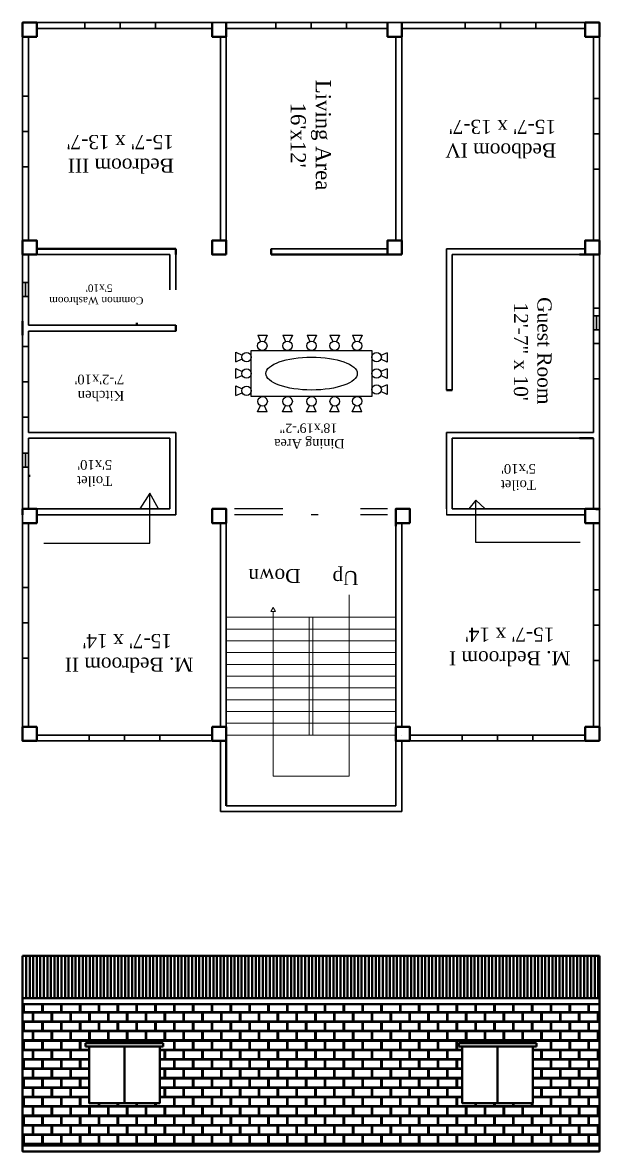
# Model space of a CAD drawing. Header units: inches. Extents: x -79350 to 491628, y -93215 to 155882.
# Drawn here: x -37269 to -36778, y 2094 to 3053 of the extents above; entities that cross this region are included whole.
import ezdxf

# ---------------------------------------------------------------- set-up
doc = ezdxf.new("R2010")
doc.units = ezdxf.units.IN
doc.header["$MEASUREMENT"] = 0
doc.layers.get('0').update_dxf_attribs({"lineweight": 30})
for name, color, linetype, lineweight in [('Column', 1, 'Continuous', 30), ('Letter', 7, 'Continuous', 20), ('LINE', 7, 'Continuous', 20)]:
    doc.layers.add(name, color=color, linetype=linetype, lineweight=lineweight)
doc.layers.add('Door', color=7, linetype='Continuous', lineweight=40, true_color=0x763422)
doc.layers.add('Window', color=7, linetype='Continuous', lineweight=30, true_color=0x6b99dd)
for name, color, linetype in [('Furnitures', 30, 'Continuous'), ('Stairs', 7, 'Continuous'), ('Wall', 7, 'Continuous')]:
    doc.layers.add(name, color=color, linetype=linetype)
doc.styles.get("Standard").update_dxf_attribs({"font": 'times.ttf', "height": 12})

msp = doc.modelspace()

# ---------------------------------------------------------------- hatches: boundary and pattern name
at = {"layer": 'LINE', "linetype": 'ByBlock', "lineweight": 40, "true_color": 0xcba65d}
h = msp.add_hatch(dxfattribs=at)
h.set_pattern_fill('AR-B816C', color=43)
h.set_pattern_definition([(0, (1380.5, 14228.5), (8, 8), [15.625, -0.375]), (0, (1372.5, 14228.875), (8, 8), [15.625, -0.375]), (90, (1380.5, 14228.5), (-8, 8), [-8.375, 7.625]), (90, (1380.125, 14228.5), (-8, 8), [-8.375, 7.625])])
h.paths.add_polyline_path([(-36778.5, 2219.5), (-37268.5, 2219.5), (-37268.5, 2099.5), (-36778.5, 2099.5)])
h.paths.add_polyline_path([(-37215, 2186.5), (-37149, 2186.5), (-37149, 2183.5), (-37152, 2183.5), (-37152, 2135.5), (-37212, 2135.5), (-37212, 2183.5), (-37215, 2183.5)], flags=16)
h.paths.add_polyline_path([(-36898, 2186.5), (-36832, 2186.5), (-36832, 2183.5), (-36835, 2183.5), (-36835, 2135.5), (-36895, 2135.5), (-36895, 2183.5), (-36898, 2183.5)], flags=16)

# ---------------------------------------------------------------- linework, layer by layer
for p, q in [((-37268.5, 3048), (-37268.5, 3053)), ((-37263.5, 3053), (-37268.5, 3053)), ((-36783.5, 3053), (-37263.5, 3053)), ((-36783.5, 3053), (-36778.5, 3053)), ((-36778.5, 3048), (-36778.5, 3053)), ((-37268.5, 3048), (-37268.5, 2448)), ((-37263.5, 3041), (-37263.5, 2868)), ((-37107.5, 3048), (-37256.5, 3048)), ((-37100.5, 3041), (-37100.5, 2868)), ((-36958.5, 3048), (-37095.5, 3048)), ((-37095.5, 3048), (-37095.5, 2861)), ((-36951.5, 2868), (-36951.5, 3041)), ((-36790.5, 3048), (-36946.5, 3048)), ((-36946.5, 2868), (-36946.5, 3041)), ((-36783.5, 2868), (-36783.5, 3041)), ((-36778.5, 2448), (-36778.5, 3048)), ((-36958.5, 2861), (-37057.51, 2861)), ((-36790.5, 2861), (-36908.5, 2861)), ((-36908.5, 2741), (-36908.5, 2860.96)), ((-37143.5, 2856), (-37263.5, 2856)), ((-37263.5, 2856), (-37263.5, 2799.5)), ((-37143.5, 2826), (-37143.5, 2856)), ((-37138.5, 2826), (-37138.5, 2856)), ((-37095.5, 2856), (-37100.5, 2856)), ((-36946.49, 2856), (-36951.5, 2856)), ((-36783.5, 2856), (-36903.5, 2856)), ((-36903.5, 2741), (-36903.5, 2856)), ((-36783.5, 2705), (-36783.5, 2856)), ((-37263.5, 2799.5), (-37263.5, 2796)), ((-37138.5, 2796), (-37263.5, 2796)), ((-37138.5, 2791), (-37263.5, 2791)), ((-37263.5, 2791), (-37263.5, 2705)), ((-37263.5, 2705), (-37138.5, 2705)), ((-37138.5, 2635), (-37138.5, 2705)), ((-36783.5, 2705), (-36908.5, 2705)), ((-36908.5, 2640), (-36908.5, 2705)), ((-37263.5, 2700), (-37263.5, 2640)), ((-37263.5, 2700), (-37143.5, 2700)), ((-37143.5, 2640), (-37143.5, 2700)), ((-36783.5, 2700), (-36903.5, 2700)), ((-36903.5, 2640), (-36903.5, 2700)), ((-36783.5, 2640), (-36783.5, 2700)), ((-37256.5, 2640), (-37143.5, 2640)), ((-37239.5, 2640), (-37143.5, 2640)), ((-36903.5, 2640), (-36806.83, 2640)), ((-36790.5, 2640), (-36903.5, 2640)), ((-37263.5, 2628), (-37263.5, 2455)), ((-37256.5, 2635), (-37138.5, 2635)), ((-37100.5, 2628), (-37100.5, 2455)), ((-37095.5, 2635), (-37095.5, 2448)), ((-36951.5, 2635), (-36951.38, 2635)), ((-36951.5, 2448), (-36951.5, 2635)), ((-36946.5, 2455), (-36946.5, 2628)), ((-36908.5, 2635), (-36807.5, 2635)), ((-36790.5, 2635), (-36903.5, 2635)), ((-36783.5, 2455), (-36783.5, 2628)), ((-37268.5, 2448), (-37268.5, 2443)), ((-37256.5, 2448), (-37107.5, 2448)), ((-37095.5, 2443), (-37095.5, 2448)), ((-36951.5, 2443), (-36951.5, 2448)), ((-36939.5, 2448), (-36790.5, 2448)), ((-36778.5, 2448), (-36778.5, 2443)), ((-37263.5, 2443), (-37268.5, 2443)), ((-37263.5, 2443), (-37100.5, 2443)), ((-37100.5, 2443), (-37100.5, 2383)), ((-36951.5, 2443), (-36951.5, 2387.96)), ((-36946.5, 2443), (-36946.5, 2383)), ((-36939.5, 2443), (-36783.5, 2443)), ((-36783.5, 2443), (-36778.5, 2443)), ((-36951.5, 2388), (-37095.5, 2388)), ((-36946.5, 2383), (-37100.5, 2383)), ((-37095.5, 2383), (-37095.5, 2383))]:
    msp.add_line(p, q)
at = {"color": 39, "lineweight": 25, "true_color": 0x633d32}
for p, q in [((-37068.79, 2787.6), (-37060.65, 2787.6)), ((-37068.79, 2787.6), (-37066.49, 2782.29)), ((-37060.65, 2787.6), (-37063.18, 2782.24)), ((-37047.41, 2787.6), (-37039.27, 2787.6)), ((-37047.41, 2787.6), (-37045.11, 2782.29)), ((-37039.27, 2787.6), (-37041.8, 2782.24)), ((-37026.93, 2787.6), (-37018.8, 2787.6)), ((-37026.93, 2787.6), (-37024.64, 2782.29)), ((-37018.8, 2787.6), (-37021.33, 2782.24)), ((-37007.43, 2787.6), (-36999.29, 2787.6)), ((-37007.43, 2787.6), (-37005.13, 2782.29)), ((-36999.29, 2787.6), (-37001.82, 2782.24)), ((-36988.32, 2787.6), (-36980.19, 2787.6)), ((-36988.32, 2787.6), (-36986.03, 2782.29)), ((-36980.19, 2787.6), (-36982.72, 2782.24)), ((-37087.28, 2765.07), (-37087.28, 2773.21)), ((-37087.28, 2773.21), (-37081.93, 2770.68)), ((-36958.8, 2772.71), (-36964.1, 2770.41)), ((-36958.8, 2772.71), (-36958.8, 2764.57)), ((-37087.28, 2765.07), (-37081.98, 2767.37)), ((-36958.8, 2764.57), (-36964.16, 2767.1)), ((-37087.28, 2751.11), (-37087.28, 2759.25)), ((-37087.28, 2759.25), (-37081.93, 2756.71)), ((-37087.28, 2751.11), (-37081.98, 2753.41)), ((-36958.8, 2750.76), (-36964.16, 2753.29)), ((-36958.8, 2758.89), (-36964.1, 2756.59)), ((-36958.8, 2758.89), (-36958.8, 2750.76)), ((-37087.28, 2736.43), (-37087.28, 2744.57)), ((-37087.28, 2744.57), (-37081.93, 2742.04)), ((-36958.8, 2745.33), (-36964.1, 2743.04)), ((-36958.8, 2745.33), (-36958.8, 2737.2)), ((-37087.28, 2736.43), (-37081.98, 2738.73)), ((-36958.8, 2737.2), (-36964.16, 2739.73)), ((-37068.88, 2722.4), (-37066.35, 2727.76)), ((-37060.75, 2722.4), (-37068.88, 2722.4)), ((-37060.75, 2722.4), (-37063.05, 2727.71)), ((-37047.63, 2722.4), (-37045.1, 2727.76)), ((-37039.5, 2722.4), (-37047.63, 2722.4)), ((-37039.5, 2722.4), (-37041.79, 2727.71)), ((-37027.29, 2722.4), (-37024.76, 2727.76)), ((-37019.15, 2722.4), (-37027.29, 2722.4)), ((-37019.15, 2722.4), (-37021.45, 2727.71)), ((-37007.65, 2722.4), (-37005.12, 2727.76)), ((-36999.52, 2722.4), (-37007.65, 2722.4)), ((-36999.52, 2722.4), (-37001.81, 2727.71)), ((-36988.56, 2722.45), (-36986.03, 2727.8)), ((-36980.42, 2722.45), (-36988.56, 2722.45)), ((-36980.42, 2722.45), (-36982.72, 2727.75))]:
    msp.add_line(p, q, dxfattribs=at)
at = {"lineweight": 20}
for p, q in [((-36991.11, 2413.07), (-36991.11, 2567.24)), ((-37057.6, 2552.97), (-37055.6, 2556.4)), ((-37053.56, 2552.97), (-37057.6, 2552.97)), ((-37053.56, 2552.97), (-37055.6, 2556.4)), ((-37055.6, 2552.97), (-37055.6, 2413.07)), ((-36951.5, 2548), (-37095.5, 2548)), ((-37025, 2448), (-37025, 2548)), ((-37022, 2448), (-37022, 2548)), ((-36951.5, 2538), (-37095.5, 2538)), ((-36951.5, 2528), (-37095.5, 2528)), ((-36951.5, 2518), (-37095.5, 2518)), ((-36951.5, 2508), (-37095.5, 2508)), ((-36951.5, 2498), (-37095.5, 2498)), ((-36951.5, 2488), (-37095.5, 2488)), ((-36951.5, 2478), (-37095.5, 2478)), ((-36951.5, 2468), (-37095.5, 2468)), ((-36951.5, 2458), (-37095.5, 2458)), ((-36951.5, 2448), (-37095.5, 2447.96)), ((-37055.6, 2413.07), (-36991.11, 2413.07))]:
    msp.add_line(p, q, dxfattribs=at)
at = {"color": 200, "lineweight": 20}
msp.add_line((-37055.6, 2556.4), (-37055.6, 2556.4), dxfattribs=at)
at = {"color": 39, "lineweight": 25, "true_color": 0x633d32}
msp.add_lwpolyline([(-36971.8, 2735.4), (-37074.29, 2735.4), (-37074.29, 2774.6), (-36971.8, 2774.6)], close=True, dxfattribs=at)
for centre in [(-37064.9, 2778.61), (-37043.52, 2778.61), (-37023.04, 2778.61), (-37003.54, 2778.61), (-36984.43, 2778.61), (-37078.3, 2768.96), (-36967.79, 2768.82), (-37078.3, 2755), (-36967.79, 2755), (-37078.3, 2740.32), (-36967.79, 2741.44), (-37064.64, 2731.39), (-37043.39, 2731.39), (-37023.04, 2731.39), (-37003.41, 2731.39), (-36984.31, 2731.43)]:
    msp.add_circle(centre, 4.01, dxfattribs=at)
at = {"layer": 'Column'}
for p, q in [((-37268.5, 3048), (-37268.5, 3053)), ((-37263.5, 3053), (-37268.5, 3053)), ((-37095.5, 3048), (-37095.5, 3053)), ((-36778.5, 3053), (-36783.5, 3053)), ((-36778.5, 3048), (-36778.5, 3053)), ((-37268.5, 2856), (-37268.5, 2861)), ((-37095.5, 2856), (-37095.5, 2861)), ((-36778.5, 2856), (-36778.5, 2861)), ((-37268.5, 2856), (-37263.5, 2856)), ((-37095.5, 2856), (-37100.5, 2856)), ((-36946.49, 2856), (-36951.5, 2856)), ((-36783.5, 2856), (-36778.5, 2856)), ((-37268.5, 2791), (-37268.5, 2796)), ((-37095.5, 2634.71), (-37095.5, 2640)), ((-36951.5, 2640), (-36951.5, 2635)), ((-36781.5, 2639.96), (-36778.5, 2639.96)), ((-37268.5, 2443), (-37268.5, 2447.96)), ((-37095.5, 2447.96), (-37095.5, 2443)), ((-36951.5, 2443), (-36951.5, 2447.96)), ((-36778.5, 2447.96), (-36778.5, 2443)), ((-37263.5, 2443), (-37268.5, 2443)), ((-37095.5, 2443), (-37100.5, 2443)), ((-36778.5, 2443), (-36783.5, 2443)), ((-37095.5, 2383), (-37095.5, 2383))]:
    msp.add_line(p, q, dxfattribs=at)
at = {"layer": 'Column', "lineweight": 40}
for p, q in [((-37256.5, 3053), (-37268.5, 3053)), ((-37268.5, 3053), (-37268.5, 3041)), ((-37256.5, 3041), (-37256.5, 3053)), ((-36778.5, 3053), (-36790.5, 3053)), ((-36790.5, 3053), (-36790.5, 3041)), ((-36778.5, 3041), (-36778.5, 3053)), ((-37268.5, 3041), (-37256.5, 3041)), ((-37104, 3041), (-37095.5, 3041)), ((-36951.5, 3041), (-36946.5, 3041)), ((-36790.5, 3041), (-36778.5, 3041)), ((-37268.5, 2864.5), (-37268.5, 2856)), ((-37256.5, 2856), (-37256.5, 2864.5)), ((-36790.5, 2864.5), (-36790.5, 2856)), ((-36778.5, 2856), (-36778.5, 2864.5)), ((-37268.5, 2799.5), (-37268.5, 2787.5)), ((-37256.5, 2631.5), (-37256.5, 2640)), ((-36790.5, 2640), (-36790.5, 2631.5)), ((-36778.5, 2639.96), (-36778.5, 2640)), ((-36778.5, 2455), (-36790.5, 2455)), ((-36790.5, 2455), (-36790.5, 2443)), ((-36778.5, 2443), (-36778.5, 2455)), ((-37268.5, 2448), (-37268.5, 2443)), ((-37256.5, 2443), (-37256.5, 2448)), ((-37107.5, 2448), (-37107.5, 2443)), ((-37095.5, 2443), (-37095.5, 2448)), ((-36951.5, 2448), (-36951.5, 2443)), ((-36939.5, 2443), (-36939.5, 2448)), ((-36790.5, 2443), (-36778.5, 2443))]:
    msp.add_line(p, q, dxfattribs=at)
at = {"layer": 'Column', "color": 7, "lineweight": 40}
for points in [[(-37256.5, 3041), (-37268.5, 3041), (-37268.5, 3053), (-37256.5, 3053)], [(-37256.5, 3041), (-37268.5, 3041), (-37268.5, 3053), (-37256.5, 3053)], [(-36778.5, 3041), (-36790.5, 3041), (-36790.5, 3053), (-36778.5, 3053)], [(-36778.5, 3041), (-36790.5, 3041), (-36790.5, 3053), (-36778.5, 3053)], [(-37256.5, 2856), (-37268.5, 2856), (-37268.5, 2868), (-37256.5, 2868)], [(-37095.5, 2856), (-37107.5, 2856), (-37107.5, 2868), (-37095.5, 2868)], [(-36946.5, 2856), (-36958.5, 2856), (-36958.5, 2868), (-36946.5, 2868)], [(-36778.5, 2856), (-36790.5, 2856), (-36790.5, 2868), (-36778.5, 2868)], [(-36778.5, 2856), (-36790.5, 2856), (-36790.5, 2868), (-36778.5, 2868)], [(-37095.5, 2628), (-37107.5, 2628), (-37107.5, 2640), (-37095.5, 2640)], [(-36939.5, 2628), (-36951.5, 2628), (-36951.5, 2640), (-36939.5, 2640)], [(-36795.5, 2640), (-36795.5, 2640)], [(-37256.5, 2443), (-37268.5, 2443), (-37268.5, 2455), (-37256.5, 2455)], [(-37256.5, 2443), (-37268.5, 2443), (-37268.5, 2455), (-37256.5, 2455)], [(-37095.5, 2443), (-37107.5, 2443), (-37107.5, 2455), (-37095.5, 2455)], [(-37095.5, 2443), (-37107.5, 2443), (-37107.5, 2455), (-37095.5, 2455)], [(-36939.5, 2443), (-36951.5, 2443), (-36951.5, 2455), (-36939.5, 2455)], [(-36939.5, 2443), (-36951.5, 2443), (-36951.5, 2455), (-36939.5, 2455)], [(-36778.5, 2443), (-36790.5, 2443), (-36790.5, 2455), (-36778.5, 2455)]]:
    msp.add_lwpolyline(points, close=True, dxfattribs=at)
for points in [[(-37095.5, 3053), (-37095.5, 3041), (-37107.5, 3041), (-37107.5, 3053)], [(-36946.5, 3053), (-36946.5, 3041), (-36958.5, 3041), (-36958.5, 3053)], [(-36790.5, 2868), (-36783.5, 2868)], [(-36783.5, 2856), (-36795.5, 2856)], [(-37268.5, 2787.5), (-37268.5, 2799.5)], [(-36783.5, 2700), (-36795.5, 2700)], [(-37268.5, 2640), (-37256.5, 2640), (-37256.5, 2628), (-37268.5, 2628)], [(-36951.5, 2625.5), (-36951.5, 2637.5)], [(-36939.5, 2637.5), (-36939.5, 2628)], [(-36790.5, 2640), (-36783.5, 2640)], [(-36778.5, 2628), (-36790.5, 2628), (-36790.5, 2640), (-36778.5, 2640), (-36778.5, 2639.96)], [(-36783.5, 2628), (-36790.5, 2628)]]:
    msp.add_lwpolyline(points, dxfattribs=at)
at = {"layer": 'Door'}
for p, q in [((-37095.5, 2856), (-37095.5, 2861)), ((-37100.5, 2856), (-37095.5, 2856)), ((-36951.5, 2856), (-36946.49, 2856)), ((-36946.49, 2856), (-36946.49, 2856)), ((-37171.5, 2798), (-37171.5, 2797)), ((-37262.08, 2668), (-37263.08, 2668)), ((-37268.5, 2635), (-37268.5, 2640)), ((-37095.5, 2635), (-37095.5, 2640)), ((-36951.5, 2635), (-36951.5, 2640)), ((-36778.5, 2639.96), (-36781.5, 2639.96)), ((-37095.5, 2635), (-37095.5, 2634.71))]:
    msp.add_line(p, q, dxfattribs=at)
msp.add_arc((-36947.77, 2857.61), 39.41, 4.88382, 4.93654, dxfattribs=at)
at = {"layer": 'Furnitures', "color": 39, "lineweight": 25, "true_color": 0x633d32}
msp.add_ellipse((-37023.04, 2755), major_axis=(-38.81, 0), ratio=0.360547, dxfattribs=at)
at = {"layer": 'LINE', "lineweight": 40}
for p, q in [((-37256.5, 2860.96), (-37138.5, 2860.96)), ((-37138.5, 2860.96), (-37138.5, 2856)), ((-37138.5, 2856), (-37138.5, 2860.96)), ((-37057.5, 2856), (-37057.5, 2861)), ((-36951.5, 2856), (-37057.5, 2856)), ((-37138.5, 2791), (-37138.5, 2796)), ((-36908.5, 2741), (-36903.5, 2741)), ((-37095.5, 2388), (-37095.5, 2443))]:
    msp.add_line(p, q, dxfattribs=at)
at = {"layer": 'LINE', "color": 135, "linetype": 'ByBlock', "lineweight": 40, "true_color": 0x5f919e}
for p, q in [((-37268.5, 2224.5), (-37268.5, 2260.5)), ((-37268.5, 2260.5), (-36778.5, 2260.5)), ((-37265.5, 2224.5), (-37265.5, 2260.5)), ((-37262.5, 2224.5), (-37262.5, 2260.5)), ((-37259.5, 2224.5), (-37259.5, 2260.5)), ((-37256.5, 2224.5), (-37256.5, 2260.5)), ((-37253.5, 2224.5), (-37253.5, 2260.5)), ((-37250.5, 2224.5), (-37250.5, 2260.5)), ((-37250.5, 2224.5), (-37250.5, 2260.5)), ((-37247.5, 2224.5), (-37247.5, 2260.5)), ((-37244.5, 2224.5), (-37244.5, 2260.5)), ((-37241.5, 2224.5), (-37241.5, 2260.5)), ((-37238.5, 2224.5), (-37238.5, 2260.5)), ((-37235.5, 2224.5), (-37235.5, 2260.5)), ((-37235.5, 2224.5), (-37235.5, 2260.5)), ((-37232.5, 2224.5), (-37232.5, 2260.5)), ((-37229.5, 2224.5), (-37229.5, 2260.5)), ((-37226.5, 2224.5), (-37226.5, 2260.5)), ((-37223.5, 2224.5), (-37223.5, 2260.5)), ((-37223.5, 2224.5), (-37223.5, 2260.5)), ((-37220.5, 2224.5), (-37220.5, 2260.5)), ((-37220.5, 2224.5), (-37220.5, 2260.5)), ((-37217.5, 2224.5), (-37217.5, 2260.5)), ((-37214.5, 2224.5), (-37214.5, 2260.5)), ((-37211.5, 2224.5), (-37211.5, 2260.5)), ((-37208.5, 2224.5), (-37208.5, 2260.5)), ((-37208.5, 2224.5), (-37208.5, 2260.5)), ((-37205.5, 2224.5), (-37205.5, 2260.5)), ((-37202.5, 2224.5), (-37202.5, 2260.5)), ((-37199.5, 2224.5), (-37199.5, 2260.5)), ((-37196.5, 2224.5), (-37196.5, 2260.5)), ((-37193.5, 2224.5), (-37193.5, 2260.5)), ((-37193.5, 2224.5), (-37193.5, 2260.5)), ((-37190.5, 2224.5), (-37190.5, 2260.5)), ((-37187.5, 2224.5), (-37187.5, 2260.5)), ((-37184.5, 2224.5), (-37184.5, 2260.5)), ((-37181.5, 2224.5), (-37181.5, 2260.5)), ((-37178.5, 2224.5), (-37178.5, 2260.5)), ((-37178.5, 2224.5), (-37178.5, 2260.5)), ((-37175.5, 2224.5), (-37175.5, 2260.5)), ((-37172.5, 2224.5), (-37172.5, 2260.5)), ((-37169.5, 2224.5), (-37169.5, 2260.5)), ((-37166.5, 2224.5), (-37166.5, 2260.5)), ((-37166.5, 2224.5), (-37166.5, 2260.5)), ((-37163.5, 2224.5), (-37163.5, 2260.5)), ((-37163.5, 2224.5), (-37163.5, 2260.5)), ((-37160.5, 2224.5), (-37160.5, 2260.5)), ((-37157.5, 2224.5), (-37157.5, 2260.5)), ((-37154.5, 2224.5), (-37154.5, 2260.5)), ((-37151.5, 2224.5), (-37151.5, 2260.5)), ((-37151.5, 2224.5), (-37151.5, 2260.5)), ((-37148.5, 2224.5), (-37148.5, 2260.5)), ((-37145.5, 2224.5), (-37145.5, 2260.5)), ((-37142.5, 2224.5), (-37142.5, 2260.5)), ((-37139.5, 2224.5), (-37139.5, 2260.5)), ((-37136.5, 2224.5), (-37136.5, 2260.5)), ((-37136.5, 2224.5), (-37136.5, 2260.5)), ((-37133.5, 2224.5), (-37133.5, 2260.5)), ((-37130.5, 2224.5), (-37130.5, 2260.5)), ((-37127.5, 2224.5), (-37127.5, 2260.5)), ((-37124.5, 2224.5), (-37124.5, 2260.5)), ((-37121.5, 2224.5), (-37121.5, 2260.5)), ((-37121.5, 2224.5), (-37121.5, 2260.5)), ((-37118.5, 2224.5), (-37118.5, 2260.5)), ((-37115.5, 2224.5), (-37115.5, 2260.5)), ((-37112.5, 2224.5), (-37112.5, 2260.5)), ((-37109.5, 2224.5), (-37109.5, 2260.5)), ((-37109.5, 2224.5), (-37109.5, 2260.5)), ((-37106.5, 2224.5), (-37106.5, 2260.5)), ((-37106.5, 2224.5), (-37106.5, 2260.5)), ((-37103.5, 2224.5), (-37103.5, 2260.5)), ((-37100.5, 2224.5), (-37100.5, 2260.5)), ((-37097.5, 2224.5), (-37097.5, 2260.5)), ((-37094.5, 2224.5), (-37094.5, 2260.5)), ((-37094.5, 2224.5), (-37094.5, 2260.5)), ((-37091.5, 2224.5), (-37091.5, 2260.5)), ((-37088.5, 2224.5), (-37088.5, 2260.5)), ((-37085.5, 2224.5), (-37085.5, 2260.5)), ((-37082.5, 2224.5), (-37082.5, 2260.5)), ((-37079.5, 2224.5), (-37079.5, 2260.5)), ((-37079.5, 2224.5), (-37079.5, 2260.5)), ((-37076.5, 2224.5), (-37076.5, 2260.5)), ((-37073.5, 2224.5), (-37073.5, 2260.5)), ((-37070.5, 2224.5), (-37070.5, 2260.5)), ((-37067.5, 2224.5), (-37067.5, 2260.5)), ((-37064.5, 2224.5), (-37064.5, 2260.5)), ((-37064.5, 2224.5), (-37064.5, 2260.5)), ((-37061.5, 2224.5), (-37061.5, 2260.5)), ((-37058.5, 2224.5), (-37058.5, 2260.5)), ((-37055.5, 2224.5), (-37055.5, 2260.5)), ((-37052.5, 2224.5), (-37052.5, 2260.5)), ((-37052.5, 2224.5), (-37052.5, 2260.5)), ((-37049.5, 2224.5), (-37049.5, 2260.5)), ((-37049.5, 2224.5), (-37049.5, 2260.5)), ((-37046.5, 2224.5), (-37046.5, 2260.5)), ((-37043.5, 2224.5), (-37043.5, 2260.5)), ((-37040.5, 2224.5), (-37040.5, 2260.5)), ((-37037.5, 2224.5), (-37037.5, 2260.5)), ((-37037.5, 2224.5), (-37037.5, 2260.5)), ((-37034.5, 2224.5), (-37034.5, 2260.5)), ((-37031.5, 2224.5), (-37031.5, 2260.5)), ((-37028.5, 2224.5), (-37028.5, 2260.5)), ((-37025.5, 2224.5), (-37025.5, 2260.5)), ((-37022.5, 2224.5), (-37022.5, 2260.5)), ((-37022.5, 2224.5), (-37022.5, 2260.5)), ((-37019.5, 2224.5), (-37019.5, 2260.5)), ((-37016.5, 2224.5), (-37016.5, 2260.5)), ((-37013.5, 2224.5), (-37013.5, 2260.5)), ((-37010.5, 2224.5), (-37010.5, 2260.5)), ((-37007.5, 2224.5), (-37007.5, 2260.5)), ((-37007.5, 2224.5), (-37007.5, 2260.5)), ((-37004.5, 2224.5), (-37004.5, 2260.5)), ((-37001.5, 2224.5), (-37001.5, 2260.5)), ((-36998.5, 2224.5), (-36998.5, 2260.5)), ((-36995.5, 2224.5), (-36995.5, 2260.5)), ((-36995.5, 2224.5), (-36995.5, 2260.5)), ((-36992.5, 2224.5), (-36992.5, 2260.5)), ((-36992.5, 2224.5), (-36992.5, 2260.5)), ((-36989.5, 2224.5), (-36989.5, 2260.5)), ((-36986.5, 2224.5), (-36986.5, 2260.5)), ((-36983.5, 2224.5), (-36983.5, 2260.5)), ((-36980.5, 2224.5), (-36980.5, 2260.5)), ((-36980.5, 2224.5), (-36980.5, 2260.5)), ((-36977.5, 2224.5), (-36977.5, 2260.5)), ((-36974.5, 2224.5), (-36974.5, 2260.5)), ((-36971.5, 2224.5), (-36971.5, 2260.5)), ((-36968.5, 2224.5), (-36968.5, 2260.5)), ((-36965.5, 2224.5), (-36965.5, 2260.5)), ((-36965.5, 2224.5), (-36965.5, 2260.5)), ((-36962.5, 2224.5), (-36962.5, 2260.5)), ((-36959.5, 2224.5), (-36959.5, 2260.5)), ((-36956.5, 2224.5), (-36956.5, 2260.5)), ((-36953.5, 2224.5), (-36953.5, 2260.5)), ((-36950.5, 2224.5), (-36950.5, 2260.5)), ((-36950.5, 2224.5), (-36950.5, 2260.5)), ((-36947.5, 2224.5), (-36947.5, 2260.5)), ((-36944.5, 2224.5), (-36944.5, 2260.5)), ((-36941.5, 2224.5), (-36941.5, 2260.5)), ((-36938.5, 2224.5), (-36938.5, 2260.5)), ((-36938.5, 2224.5), (-36938.5, 2260.5)), ((-36935.5, 2224.5), (-36935.5, 2260.5)), ((-36935.5, 2224.5), (-36935.5, 2260.5)), ((-36932.5, 2224.5), (-36932.5, 2260.5)), ((-36929.5, 2224.5), (-36929.5, 2260.5)), ((-36926.5, 2224.5), (-36926.5, 2260.5)), ((-36923.5, 2224.5), (-36923.5, 2260.5)), ((-36923.5, 2224.5), (-36923.5, 2260.5)), ((-36920.5, 2224.5), (-36920.5, 2260.5)), ((-36917.5, 2224.5), (-36917.5, 2260.5)), ((-36914.5, 2224.5), (-36914.5, 2260.5)), ((-36911.5, 2224.5), (-36911.5, 2260.5)), ((-36908.5, 2224.5), (-36908.5, 2260.5)), ((-36908.5, 2224.5), (-36908.5, 2260.5)), ((-36905.5, 2224.5), (-36905.5, 2260.5)), ((-36902.5, 2224.5), (-36902.5, 2260.5)), ((-36899.5, 2224.5), (-36899.5, 2260.5)), ((-36896.5, 2224.5), (-36896.5, 2260.5)), ((-36893.5, 2224.5), (-36893.5, 2260.5)), ((-36893.5, 2224.5), (-36893.5, 2260.5)), ((-36890.5, 2224.5), (-36890.5, 2260.5)), ((-36887.5, 2224.5), (-36887.5, 2260.5)), ((-36884.5, 2224.5), (-36884.5, 2260.5)), ((-36881.5, 2224.5), (-36881.5, 2260.5)), ((-36881.5, 2224.5), (-36881.5, 2260.5)), ((-36878.5, 2224.5), (-36878.5, 2260.5)), ((-36878.5, 2224.5), (-36878.5, 2260.5)), ((-36875.5, 2224.5), (-36875.5, 2260.5)), ((-36872.5, 2224.5), (-36872.5, 2260.5)), ((-36869.5, 2224.5), (-36869.5, 2260.5)), ((-36866.5, 2224.5), (-36866.5, 2260.5)), ((-36866.5, 2224.5), (-36866.5, 2260.5)), ((-36863.5, 2224.5), (-36863.5, 2260.5)), ((-36860.5, 2224.5), (-36860.5, 2260.5)), ((-36857.5, 2224.5), (-36857.5, 2260.5)), ((-36854.5, 2224.5), (-36854.5, 2260.5)), ((-36851.5, 2224.5), (-36851.5, 2260.5)), ((-36851.5, 2224.5), (-36851.5, 2260.5)), ((-36848.5, 2224.5), (-36848.5, 2260.5)), ((-36845.5, 2224.5), (-36845.5, 2260.5)), ((-36842.5, 2224.5), (-36842.5, 2260.5)), ((-36839.5, 2224.5), (-36839.5, 2260.5)), ((-36836.5, 2224.5), (-36836.5, 2260.5)), ((-36836.5, 2224.5), (-36836.5, 2260.5)), ((-36833.5, 2224.5), (-36833.5, 2260.5)), ((-36830.5, 2224.5), (-36830.5, 2260.5)), ((-36827.5, 2224.5), (-36827.5, 2260.5)), ((-36824.5, 2224.5), (-36824.5, 2260.5)), ((-36824.5, 2224.5), (-36824.5, 2260.5)), ((-36821.5, 2224.5), (-36821.5, 2260.5)), ((-36821.5, 2224.5), (-36821.5, 2260.5)), ((-36818.5, 2224.5), (-36818.5, 2260.5)), ((-36815.5, 2224.5), (-36815.5, 2260.5)), ((-36812.5, 2224.5), (-36812.5, 2260.5)), ((-36809.5, 2224.5), (-36809.5, 2260.5)), ((-36809.5, 2224.5), (-36809.5, 2260.5)), ((-36806.5, 2224.5), (-36806.5, 2260.5)), ((-36803.5, 2224.5), (-36803.5, 2260.5)), ((-36800.5, 2224.5), (-36800.5, 2260.5)), ((-36797.5, 2224.5), (-36797.5, 2260.5)), ((-36794.5, 2224.5), (-36794.5, 2260.5)), ((-36794.5, 2224.5), (-36794.5, 2260.5)), ((-36791.5, 2224.5), (-36791.5, 2260.5)), ((-36788.5, 2224.5), (-36788.5, 2260.5)), ((-36785.5, 2224.5), (-36785.5, 2260.5)), ((-36782.5, 2224.5), (-36782.5, 2260.5)), ((-36779.5, 2224.5), (-36779.5, 2260.5)), ((-36779.5, 2224.5), (-36779.5, 2260.5)), ((-36778.5, 2260.5), (-36778.5, 2224.5))]:
    msp.add_line(p, q, dxfattribs=at)
at = {"layer": 'LINE', "linetype": 'ByBlock', "lineweight": 40}
for p, q in [((-37215, 2183.5), (-37215, 2186.5)), ((-37149, 2186.5), (-37215, 2186.5)), ((-37149, 2183.5), (-37149, 2186.5)), ((-36898, 2183.5), (-36898, 2186.5)), ((-36832, 2186.5), (-36898, 2186.5)), ((-36832, 2183.5), (-36832, 2186.5)), ((-37212, 2183.5), (-37215, 2183.5)), ((-37182, 2183.5), (-37182, 2135.5)), ((-37152, 2183.5), (-37149, 2183.5)), ((-36895, 2183.5), (-36898, 2183.5)), ((-36865, 2183.5), (-36865, 2135.5)), ((-36835, 2183.5), (-36832, 2183.5))]:
    msp.add_line(p, q, dxfattribs=at)
for points in [[(-37268.5, 2224.5), (-36778.5, 2224.5), (-36778.5, 2219.5), (-37268.5, 2219.5)], [(-37268.5, 2219.5), (-36778.5, 2219.5), (-36778.5, 2099.5), (-37268.5, 2099.5)], [(-37212, 2183.5), (-37152, 2183.5), (-37152, 2135.5), (-37212, 2135.5)], [(-36895, 2183.5), (-36835, 2183.5), (-36835, 2135.5), (-36895, 2135.5)], [(-37268.5, 2099.5), (-36778.5, 2099.5), (-36778.5, 2094.5), (-37268.5, 2094.5)]]:
    msp.add_lwpolyline(points, close=True, dxfattribs=at)
at = {"layer": 'Wall'}
for p, q in [((-37143.5, 2860.96), (-37256.5, 2860.96)), ((-37057.5, 2860.96), (-37057.5, 2856)), ((-36951.5, 2856), (-37057.5, 2856)), ((-36903.5, 2741), (-36908.5, 2741)), ((-36883.5, 2647.5), (-36889.5, 2640)), ((-36883.5, 2611.5), (-36883.5, 2647.5)), ((-36875.5, 2640), (-36883.5, 2647.5)), ((-37256.5, 2640), (-37263.5, 2640)), ((-37047.5, 2640), (-37088.5, 2640)), ((-36958.5, 2640), (-36981.58, 2640)), ((-36908.5, 2640), (-36908.5, 2635)), ((-36889.5, 2640), (-36875.5, 2640)), ((-36790.5, 2640), (-36783.5, 2640)), ((-37047.5, 2635), (-37088.5, 2635)), ((-37017.58, 2635), (-37023.5, 2635)), ((-36958.5, 2635), (-36981.58, 2635)), ((-36795, 2611.5), (-36883.5, 2611.5)), ((-36946.38, 2448), (-36946.38, 2447.96)), ((-36946.5, 2387.96), (-36946.5, 2383)), ((-37100.5, 2383), (-37100.5, 2383)), ((-37100.5, 2383), (-37095.5, 2383)), ((-36946.5, 2383), (-36951.5, 2383))]:
    msp.add_line(p, q, dxfattribs=at)
at = {"layer": 'Wall', "color": 1, "lineweight": 40}
for p, q in [((-36951.5, 2635), (-36951.5, 2640)), ((-36783.5, 2640), (-36778.5, 2640)), ((-36778.5, 2640), (-36778.5, 2639.96))]:
    msp.add_line(p, q, dxfattribs=at)
at = {"layer": 'Wall'}
msp.add_lwpolyline([(-37250.5, 2611), (-37160.5, 2611), (-37160.5, 2653.5), (-37169, 2640), (-37153, 2640), (-37160.5, 2653.5)], dxfattribs=at)
at = {"layer": 'Window'}
for p, q in [((-37215.58, 3048), (-37215.58, 3053)), ((-37215.58, 3053), (-37155.58, 3053)), ((-37185.58, 3048), (-37185.58, 3053)), ((-37155.58, 3053), (-37155.58, 3048)), ((-37053.5, 3048), (-37053.5, 3053)), ((-37053.5, 3053), (-36993.5, 3053)), ((-37023.5, 3048), (-37023.5, 3053)), ((-36993.5, 3053), (-36993.5, 3048)), ((-36892.5, 3048), (-36892.5, 3053)), ((-36892.5, 3053), (-36832.5, 3053)), ((-36862.5, 3048), (-36862.5, 3053)), ((-36832.5, 3053), (-36832.5, 3048)), ((-37155.58, 3048), (-37215.58, 3048)), ((-36993.5, 3048), (-37053.5, 3048)), ((-36832.5, 3048), (-36892.5, 3048)), ((-37268.5, 2930.41), (-37268.5, 2990.41)), ((-37268.5, 2990.41), (-37263.5, 2990.41)), ((-37263.5, 2990.41), (-37263.5, 2930.41)), ((-36783.5, 2928.41), (-36783.5, 2988.41)), ((-36783.5, 2988.41), (-36778.5, 2988.41)), ((-36778.5, 2988.41), (-36778.5, 2928.41)), ((-37268.5, 2960.41), (-37263.5, 2960.41)), ((-36783.5, 2958.41), (-36778.5, 2958.41)), ((-37263.5, 2930.41), (-37268.5, 2930.41)), ((-36778.5, 2928.41), (-36783.5, 2928.41)), ((-37268.5, 2820.41), (-37268.5, 2832.41)), ((-37268.5, 2832.41), (-37263.5, 2832.41)), ((-37268.5, 2820.41), (-37268.5, 2832.41)), ((-37268.5, 2820.41), (-37268.5, 2832.41)), ((-37268.5, 2820.41), (-37268.5, 2832.41)), ((-37266, 2820.41), (-37266, 2832.41)), ((-37263.5, 2832.41), (-37263.5, 2820.41)), ((-37263.5, 2820.41), (-37263.5, 2832.41)), ((-37263.5, 2820.41), (-37268.5, 2820.41)), ((-36783.5, 2750.41), (-36783.5, 2810.41)), ((-36783.5, 2810.41), (-36778.5, 2810.41)), ((-36778.5, 2810.41), (-36778.5, 2750.41)), ((-36783.5, 2804.09), (-36778.5, 2804.09)), ((-36783.5, 2804.09), (-36783.5, 2792.09)), ((-36781, 2804.09), (-36781, 2792.09)), ((-36778.5, 2804.09), (-36778.5, 2792.09)), ((-36778.5, 2792.09), (-36783.5, 2792.09)), ((-36783.5, 2780.41), (-36778.5, 2780.41)), ((-37268.5, 2718), (-37268.5, 2778)), ((-37268.5, 2778), (-37268.5, 2773)), ((-37268.5, 2778), (-37263.5, 2778)), ((-37263.5, 2778), (-37263.5, 2718)), ((-37263.5, 2748), (-37268.5, 2748)), ((-36778.5, 2750.41), (-36783.5, 2750.41)), ((-37263.5, 2718), (-37268.5, 2718)), ((-37268.58, 2675.41), (-37268.58, 2687.41)), ((-37268.58, 2687.41), (-37263.58, 2687.41)), ((-37268.58, 2675.41), (-37268.58, 2687.41)), ((-37268.58, 2675.41), (-37268.58, 2687.41)), ((-37268.58, 2675.41), (-37268.58, 2687.41)), ((-37266.08, 2675.41), (-37266.08, 2687.41)), ((-37263.58, 2687.41), (-37263.58, 2675.41)), ((-37263.58, 2675.41), (-37263.58, 2687.41)), ((-37263.58, 2675.41), (-37268.58, 2675.41)), ((-37268.58, 2513.41), (-37268.58, 2573.41)), ((-37268.58, 2573.41), (-37263.58, 2573.41)), ((-37263.58, 2573.41), (-37263.58, 2513.41)), ((-36783.5, 2511.41), (-36783.5, 2571.41)), ((-36783.5, 2571.41), (-36778.5, 2571.41)), ((-36778.5, 2571.41), (-36778.5, 2511.41)), ((-37268.58, 2543.41), (-37263.58, 2543.41)), ((-36783.5, 2541.41), (-36778.5, 2541.41)), ((-37263.58, 2513.41), (-37268.58, 2513.41)), ((-36778.5, 2511.41), (-36783.5, 2511.41)), ((-37212, 2443), (-37212, 2448)), ((-37212, 2448), (-37152, 2448)), ((-37182, 2443), (-37182, 2448)), ((-37152, 2448), (-37152, 2443)), ((-36895, 2443), (-36895, 2448)), ((-36895, 2448), (-36835, 2448)), ((-36865, 2443), (-36865, 2448)), ((-36835, 2448), (-36835, 2443)), ((-37152, 2443), (-37212, 2443)), ((-36835, 2443), (-36895, 2443))]:
    msp.add_line(p, q, dxfattribs=at)

# ---------------------------------------------------------------- texts
at = {"layer": 'Letter', "attachment_point": 1}
for s, width, gutter_width, heights, insert, char_height, rotation in [("Living Area ^J    16'x12'", 153.1953, 63.96, [50.75], (-37006.65, 3004.41), 12.7924, 270), (" Bedboom IV^J 15-7' x 13-7'", 143.7063, 60, [47.61], (-36810.75, 2938.38), 12, 180), ("Bedroom III^J15-7' x 13-7'", 143.7063, 60, [47.61], (-37140, 2925.5), 12, 180), ("Common Washroom^J           5'x10'", 93.1404, 31.73, [17.19], (-37165.89, 2813.71), 6.3452, 180), ('Guest Room^J 12\'-7" x 10\'', 159.6277, 60, [0], (-36819.16, 2819.86), 12, 270), ("       Kitchen^J       7'-2'x10'", 97.678, 41.31, [0], (-37160.39, 2732.02), 8.2616, 180), ('Dining Area ^J  18\'x19\'-2"', 95.1702, 39.74, [31.53], (-36995.08, 2691.35), 7.9471, 180), ("Toilet^J5'x10'", 97.678, 41.31, [0], (-37192.5, 2659.5), 8.2616, 180), ("Toilet^J5'x10'", 97.678, 41.31, [0], (-36832.5, 2656.11), 8.2616, 180), ("M. Bedroom II^J    15-7' x 14'", 143.7063, 60, [47.61], (-37123.5, 2501.78), 12, 180), ("M. Bedroom I^J   15-7' x 14'", 143.7063, 60, [47.61], (-36803.12, 2507.21), 12, 180)]:
    msp.add_mtext_dynamic_manual_height_columns(s, width=width, gutter_width=gutter_width, heights=heights, dxfattribs=dict(at, insert=insert, char_height=char_height, rotation=rotation))
at = {"layer": 'Stairs', "char_height": 12, "attachment_point": 1, "rotation": 180}
for s, width, insert in [('Down', 86.0171, (-37032.38, 2577.1)), ('Up', 69.7229, (-36983.14, 2575.32))]:
    msp.add_mtext_dynamic_manual_height_columns(s, width=width, gutter_width=60, heights=[0], dxfattribs=dict(at, insert=insert))

doc.saveas('drawing.dxf')
